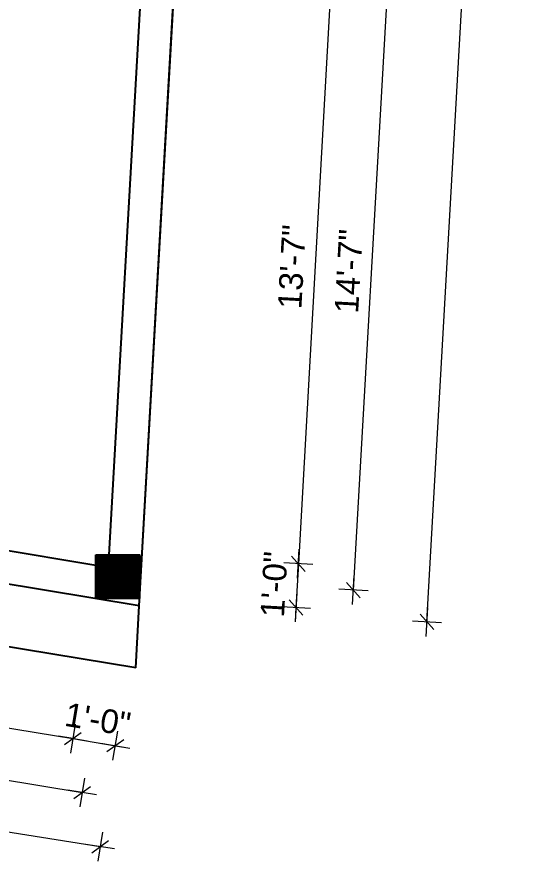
# Model space of a CAD drawing. Header units: inches. Extents: x -5587 to 4723, y -10407 to -7342.
# Drawn here: x 2103.3 to 2243.6, y -8019 to -7787.2 of the extents above; entities that cross this region are included whole.
import ezdxf

# ---------------------------------------------------------------- set-up
doc = ezdxf.new("R2010")
doc.units = ezdxf.units.IN
doc.header["$LTSCALE"] = 0.5
doc.header["$MEASUREMENT"] = 0
doc.header["$PDMODE"] = 66
doc.layers.add('DIM', color=180, linetype='Continuous', lineweight=5)
doc.layers.add('Toilet', color=7, linetype='Continuous', lineweight=25)
doc.styles.add('arial', font='arial.ttf')
doc.dimstyles.new('1 96', dxfattribs={"dimtxt": 6.5, "dimasz": 4, "dimexe": 0, "dimexo": 0, "dimgap": 3, "dimtad": 1, "dimdec": 0, "dimzin": 11, "dimdsep": 46, "dimlunit": 3, "dimtxsty": 'arial', "dimblk": 'oblique', "dimcen": 4, "dimse1": 1, "dimse2": 1, "dimclrd": 256, "dimclre": 256, "dimclrt": 256, "dimadec": 0, "dimazin": 0, "dimtfac": 1, "dimtdec": 0, "dimtix": 1, "dimtmove": 0, "dimatfit": 3, "dimldrblk": 'Arrow2', "dimfxl": 1, "dimtolj": 1, "dimtzin": 0, "dimlwd": -1, "dimlwe": 9, "dimarcsym": 0})

# ---------------------------------------------------------------- blocks, each defined once
blk = doc.blocks.new('oblique')
at = {"lineweight": 9}
for p, q in [((0, 1), (0, -1)), ((1, 0), (-1, 0)), ((-0.5, -0.5), (0.5, 0.5))]:
    blk.add_line(p, q, dxfattribs=at)
blk = doc.blocks.new('*D748')
at = {"layer": 'Defpoints', "color": 0, "transparency": 16777216}
for p in [(1990.77, -7922.81), (2124.96, -7946.92), (2118.62, -7985.39)]:
    blk.add_point(p, dxfattribs=at)
at = {"layer": 'DIM', "transparency": 16777216}
blk.add_line((1984.1, -7963.2), (2118.62, -7985.39), dxfattribs=at)
at = {"layer": 'DIM', "transparency": 16777216, "xscale": 4, "yscale": 4, "zscale": 4}
for p, rotation in [((1984.1, -7963.2), 170.6334039608101), ((2118.62, -7985.39), 350.6334039608101)]:
    blk.add_blockref('oblique', p, dxfattribs=dict(at, rotation=rotation))
at = {"layer": 'DIM', "transparency": 16777216, "insert": (2052.38, -7968.12), "char_height": 6.5, "attachment_point": 5, "rotation": 350.6334, "style": 'arial'}
blk.add_mtext('\\A1;11\'-4"', dxfattribs=at)
blk = doc.blocks.new('_Oblique')
at = {"color": 0, "linetype": 'ByBlock', "lineweight": -2}
blk.add_line((-0.5, -0.5), (0.5, 0.5), dxfattribs=at)
blk = doc.blocks.new('Arrow2')
for p, q in [((-4.103, 0.747), (-3.084, 0)), ((0, 0), (-4.103, 0.747)), ((-3.084, 0), (-4.103, -0.747)), ((-4.103, -0.747), (0, 0))]:
    blk.add_line(p, q)
blk.add_solid([(-4.103, 0.747), (0, 0), (-3.084, 0), (-4.103, -0.747)])
blk = doc.blocks.new('*D749')
at = {"layer": 'Defpoints', "color": 0, "transparency": 16777216}
for p in [(2124.96, -7946.92), (2136.96, -7946.92), (2130.3, -7987.32)]:
    blk.add_point(p, dxfattribs=at)
at = {"layer": 'DIM', "transparency": 16777216}
for p, q in [((2118.62, -7985.39), (2114.67, -7984.74)), ((2118.62, -7985.39), (2130.3, -7987.32)), ((2130.3, -7987.32), (2134.25, -7987.97))]:
    blk.add_line(p, q, dxfattribs=at)
at = {"layer": 'DIM', "transparency": 16777216, "xscale": 4, "yscale": 4, "zscale": 4}
for p, rotation in [((2118.62, -7985.39), 350.6334039608101), ((2130.3, -7987.32), 170.6334039608101)]:
    blk.add_blockref('oblique', p, dxfattribs=dict(at, rotation=rotation))
at = {"layer": 'DIM', "transparency": 16777216, "insert": (2125.49, -7980.12), "char_height": 6.5, "attachment_point": 5, "rotation": 350.6334, "style": 'arial'}
blk.add_mtext('\\A1;1\'-0"', dxfattribs=at)
blk = doc.blocks.new('*D751')
at = {"layer": 'Defpoints', "color": 0, "transparency": 16777216}
for p in [(1984.77, -7916.81), (2130.96, -7940.92), (2121.2, -8000.14)]:
    blk.add_point(p, dxfattribs=at)
at = {"layer": 'DIM', "transparency": 16777216}
blk.add_line((1975, -7976.02), (2121.2, -8000.14), dxfattribs=at)
at = {"layer": 'DIM', "transparency": 16777216, "xscale": 4, "yscale": 4, "zscale": 4}
for p, rotation in [((1975, -7976.02), 170.6334039608101), ((2121.2, -8000.14), 350.6334039608101)]:
    blk.add_blockref('oblique', p, dxfattribs=dict(at, rotation=rotation))
at = {"layer": 'DIM', "transparency": 16777216, "insert": (2049.12, -7981.9), "char_height": 6.5, "attachment_point": 5, "rotation": 350.6334, "style": 'arial'}
blk.add_mtext('\\A1;12\'-4"', dxfattribs=at)
blk = doc.blocks.new('*D752')
at = {"layer": 'Defpoints', "color": 0, "transparency": 16777216}
for p in [(1826.77, -7897.73), (2136.96, -7946.92), (1815.96, -7965.88)]:
    blk.add_point(p, dxfattribs=at)
at = {"layer": 'DIM', "transparency": 16777216}
blk.add_line((2126.16, -8015.06), (1815.96, -7965.88), dxfattribs=at)
at = {"layer": 'DIM', "transparency": 16777216, "xscale": 4, "yscale": 4, "zscale": 4}
for p, rotation in [((1815.96, -7965.88), 170.9896899151757), ((2126.16, -8015.06), 350.9896899151757)]:
    blk.add_blockref('oblique', p, dxfattribs=dict(at, rotation=rotation))
at = {"layer": 'DIM', "transparency": 16777216, "insert": (1972.05, -7984.23), "char_height": 6.5, "attachment_point": 5, "rotation": 350.9897, "style": 'arial'}
blk.add_mtext('\\A1;26\'-2"', dxfattribs=at)
blk = doc.blocks.new('*D769')
at = {"layer": 'Defpoints', "color": 0, "transparency": 16777216}
for p in [(2146.82, -7772.57), (2137.01, -7934.92), (2180.52, -7937.37)]:
    blk.add_point(p, dxfattribs=at)
at = {"layer": 'DIM', "transparency": 16777216}
blk.add_line((2189.67, -7774.98), (2180.52, -7937.37), dxfattribs=at)
at = {"layer": 'DIM', "transparency": 16777216, "xscale": 4, "yscale": 4, "zscale": 4}
for p, rotation in [((2189.67, -7774.98), 86.77451339905117), ((2180.52, -7937.37), 266.7745133990512)]:
    blk.add_blockref('oblique', p, dxfattribs=dict(at, rotation=rotation))
at = {"layer": 'DIM', "transparency": 16777216, "insert": (2178.79, -7855.82), "char_height": 6.5, "attachment_point": 5, "rotation": 86.7745, "style": 'arial'}
blk.add_mtext('\\A1;13\'-7"', dxfattribs=at)
blk = doc.blocks.new('*D770')
at = {"layer": 'Defpoints', "color": 0, "transparency": 16777216}
for p in [(2137.01, -7934.92), (2136.96, -7946.92), (2179.85, -7949.34)]:
    blk.add_point(p, dxfattribs=at)
at = {"layer": 'DIM', "transparency": 16777216}
for p, q in [((2180.52, -7937.37), (2180.75, -7933.38)), ((2180.52, -7937.37), (2179.85, -7949.34)), ((2179.85, -7949.34), (2179.62, -7953.33))]:
    blk.add_line(p, q, dxfattribs=at)
at = {"layer": 'DIM', "transparency": 16777216, "xscale": 4, "yscale": 4, "zscale": 4}
for p, rotation in [((2180.52, -7937.37), 266.7745133990512), ((2179.85, -7949.34), 86.77451339905117)]:
    blk.add_blockref('oblique', p, dxfattribs=dict(at, rotation=rotation))
at = {"layer": 'DIM', "transparency": 16777216, "insert": (2173.88, -7943), "char_height": 6.5, "attachment_point": 5, "rotation": 86.7745, "style": 'arial'}
blk.add_mtext('\\A1;1\'-0"', dxfattribs=at)
blk = doc.blocks.new('*D771')
at = {"layer": 'Defpoints', "color": 0, "transparency": 16777216}
for p in [(2140.82, -7766.57), (2205.51, -7770.22), (2130.96, -7940.92)]:
    blk.add_point(p, dxfattribs=at)
at = {"layer": 'DIM', "transparency": 16777216}
blk.add_line((2195.65, -7944.58), (2205.51, -7770.22), dxfattribs=at)
at = {"layer": 'DIM', "transparency": 16777216, "xscale": 4, "yscale": 4, "zscale": 4}
for p, rotation in [((2205.51, -7770.22), 86.76509281505734), ((2195.65, -7944.58), 266.7650928150573)]:
    blk.add_blockref('oblique', p, dxfattribs=dict(at, rotation=rotation))
at = {"layer": 'DIM', "transparency": 16777216, "insert": (2194.33, -7857.05), "char_height": 6.5, "attachment_point": 5, "rotation": 86.7651, "style": 'arial'}
blk.add_mtext('\\A1;14\'-7"', dxfattribs=at)
blk = doc.blocks.new('*D774')
at = {"layer": 'Defpoints', "color": 0, "transparency": 16777216}
for p in [(2160.66, -7526.96), (2239.58, -7531.41), (2136.88, -7948.89)]:
    blk.add_point(p, dxfattribs=at)
at = {"layer": 'DIM', "transparency": 16777216}
blk.add_line((2215.81, -7953.34), (2239.58, -7531.41), dxfattribs=at)
at = {"layer": 'DIM', "transparency": 16777216, "xscale": 4, "yscale": 4, "zscale": 4}
for p, rotation in [((2239.58, -7531.41), 86.77451339904515), ((2215.81, -7953.34), 266.7745133990452)]:
    blk.add_blockref('oblique', p, dxfattribs=dict(at, rotation=rotation))
at = {"layer": 'DIM', "transparency": 16777216, "insert": (2221.38, -7742.02), "char_height": 6.5, "attachment_point": 5, "rotation": 86.7745, "style": 'arial'}
blk.add_mtext('\\A1;35\'-3"', dxfattribs=at)

msp = doc.modelspace()

# ---------------------------------------------------------------- hatches: boundary and pattern name
h = msp.add_hatch()
h.set_pattern_fill('ANSI31', color=256)
h.set_pattern_definition([(45, (1216.27863, 0), (-0.0883883476, 0.0883883476), [])])
h.paths.add_polyline_path([(2136.96, -7934.92), (2124.96, -7934.92), (2124.96, -7946.92), (2136.96, -7946.92)])

# ---------------------------------------------------------------- linework, layer by layer
msp.add_line((2135.92, -7965.96), (2136.88, -7948.89))
at = {"layer": 'Toilet'}
for p, q in [((2136.88, -7948.89), (2156.5, -7600.79)), ((2128.65, -7934.92), (2137.81, -7772.53)), ((2136.88, -7948.89), (1826.77, -7897.73)), ((2135.92, -7965.96), (1802.77, -7911.01)), ((2124.96, -7937.8), (1990.77, -7915.66))]:
    msp.add_line(p, q, dxfattribs=at)
msp.add_lwpolyline([(2136.88, -7948.89), (2156.5, -7600.79)], dxfattribs=at)
msp.add_lwpolyline([(2124.96, -7934.92), (2136.96, -7934.92), (2136.96, -7946.92), (2124.96, -7946.92)], close=True, dxfattribs=at)

# ---------------------------------------------------------------- dimensions: what is measured, and where the dimension line sits
at = {"layer": 'DIM'}
for p1, p2, distance, picture, middle in [((2136.88, -7948.89), (2160.66, -7526.96), -79.05, '*D774', (2221.38, -7742.02)), ((2130.96, -7940.92), (2140.82, -7766.57), -64.79, '*D771', (2194.33, -7857.05)), ((2136.96, -7946.92), (1826.77, -7897.73), 68.99, '*D752', (1972.05, -7984.23))]:
    dim = msp.add_aligned_dim(p1=p1, p2=p2, distance=distance, dimstyle='1 96', override={"dimtmove": 1}, dxfattribs=at)
    dim.commit()
    dim.dimension.update_dxf_attribs({"geometry": picture, "text_midpoint": middle})
for base, p1, p2, angle, picture, middle in [((2180.52, -7937.37), (2146.82, -7772.57), (2137.01, -7934.92), 266.7745, '*D769', (2178.79, -7855.82)), ((2121.2, -8000.14), (1984.77, -7916.81), (2130.96, -7940.92), 170.6334, '*D751', (2049.12, -7981.9)), ((2118.62, -7985.39), (1990.77, -7922.81), (2124.96, -7946.92), 170.6334, '*D748', (2052.38, -7968.12)), ((2179.85, -7949.34), (2137.01, -7934.92), (2136.96, -7946.92), 266.7745, '*D770', (2173.88, -7943)), ((2130.3, -7987.32), (2124.96, -7946.92), (2136.96, -7946.92), 170.6334, '*D749', (2125.49, -7980.12))]:
    dim = msp.add_linear_dim(base=base, p1=p1, p2=p2, angle=angle, dimstyle='1 96', override={"dimtmove": 1}, dxfattribs=at)
    dim.commit()
    dim.dimension.update_dxf_attribs({"geometry": picture, "text_midpoint": middle})

doc.saveas('drawing.dxf')
